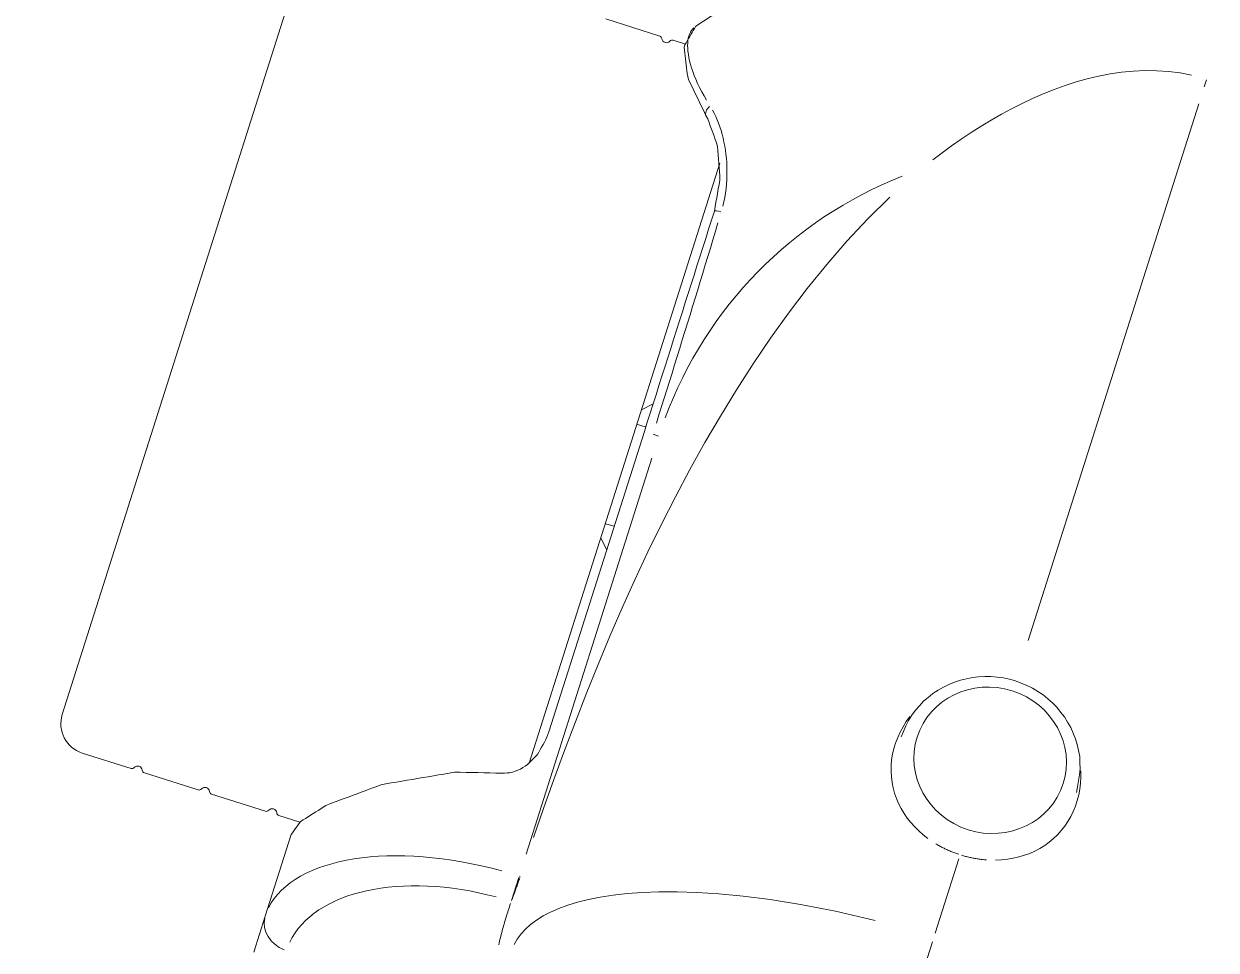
# Model space of a CAD drawing. Extents: x 309418 to 1212698, y 3438380 to 6877191.
# Drawn here: x 606462.609 to 606462.9979, y 3438586.9687 to 3438587.2709 of the extents above; entities that cross this region are included whole.
import ezdxf

# ---------------------------------------------------------------- set-up
doc = ezdxf.new("R2010")
doc.units = 0
doc.header["$MEASUREMENT"] = 0
doc.layers.add('LA-FLOWERING-TREE', color=221, linetype='Continuous')
doc.layers.add('LA-FURN-PERGOLA-POOL DECK-02', color=32, linetype='Continuous')
doc.layers.add('LA-FURN-PG-LIMITS', color=1, linetype='Continuous', lineweight=5)
doc.layers.add('LA-FURN-PG-PLAY EQUIPMENT', color=160, linetype='Continuous', lineweight=5)

# ---------------------------------------------------------------- blocks, each defined once
blk = doc.blocks.new('A$C753A40E1')
at = {"linetype": 'Continuous'}
for p, q in [((50.30000044696121, 39.8126191684886, -9.550000000000011), (50.30000044696121, 41.05392224724563, -9.550000000000011)), ((50.30000044696121, 37.02169647487438, -9.550000000000011), (50.30000044696121, 39.8126191684886, -9.550000000000011)), ((42.79968806067868, 36.92586782253978, -9.550000000000011), (42.79406510759074, 36.92586782253978, -9.550000000000011)), ((42.80000044696121, 36.89851298670067, -9.550000000000011), (42.80000044696121, 36.11217837499829, -9.550000000000011)), ((29.30000044696121, 36.25202077069628, -9.550000000000011), (29.30000044696121, 34.02856108531513, -9.550000000000011)), ((50.15262098022842, 36.54999996064328, -9.550000000000011), (50.87087166221349, 36.54999996064328, -9.550000000000011)), ((51.32912923170906, 36.54999996064328, -9.550000000000011), (53.17087166221344, 36.54999996064328, -9.550000000000011)), ((53.62912923170902, 36.54999996064328, -9.550000000000011), (55.4708716622134, 36.54999996064328, -9.550000000000011)), ((55.92912923170908, 36.54999996064328, -9.550000000000011), (57.60000044696127, 36.54999996064328, -9.550000000000011)), ((42.76363770309135, 36.05984241875525, -9.550000000000011), (42.79808661833655, 36.05984241875525, -9.550000000000011)), ((58.60000044696127, 35.54999996064328, -9.550000000000011), (58.60000044696127, 9.549999960643277, -9.550000000000011)), ((42.80000044696121, 21.75299208354875, -9.550000000000011), (42.80000044696121, 35.30685029584959, -9.550000000000011)), ((29.30000044696121, 31.18188802076964, -9.550000000000011), (29.30000044696121, 33.72657339083447, -9.550000000000011)), ((43.60000044696127, 11.91159122080182, -9.550000000000011), (43.60000044696127, 32.45067595141894, -9.550000000000011)), ((43.30000044696121, 20.9999999606431, -9.550000000000011), (43.30000044696121, 31.28024769743127, -9.550000000000011)), ((43.60000044696127, 24.7499999606431, -9.550000000000011), (43.30000044696121, 25.04999996064328, -9.550000000000011)), ((43.58500044696129, 24.2499999606431, -9.550000000000011), (43.31500044696131, 24.2499999606431, -9.550000000000011)), ((29.30000044696121, 5.333840639270761, -9.550000000000011), (29.30000044696121, 23.71232849356523, -9.550000000000011)), ((42.99791959599756, 20.9999999606431, -9.550000000000011), (42.81041845033494, 20.9999999606431, -9.550000000000011)), ((43.31500044696131, 20.84999996064324, -9.550000000000011), (43.58500044696129, 20.84999996064324, -9.550000000000011)), ((43.30000044696121, 20.04999996064328, -9.550000000000011), (43.60000044696127, 20.34999996064324, -9.550000000000011)), ((45.88347343977975, 8.549999960643277, -9.550000000000011), (46.27087166221347, 8.549999960643277, -9.550000000000011)), ((46.72912923170904, 8.549999960643277, -9.550000000000011), (48.57087166221342, 8.549999960643277, -9.550000000000011)), ((29.30000044696121, 4.748775295447899, -9.550000000000011), (29.30000044696121, 4.507877932348606, -9.550000000000011))]:
    blk.add_line(p, q, dxfattribs=at)
for points in [[(31.29612304560939, 33.92675090668821), (32.61696602694789, 34.02868343232297), (33.76763321749954, 34.16129375336789), (34.7679531752328, 34.31082988618039), (35.64241673342971, 34.47159648774289), (36.41758419863979, 34.64044261811399), (37.11311365954666, 34.81426311371946), (37.73672320239334, 34.99164653657102), (38.29787375323562, 35.17205310700559), (38.80602766864101, 35.35492969391965), (39.26883341662673, 35.53995014069699), (39.68939902179031, 35.72690082429074), (40.07035757891921, 35.91541744111203), (40.41434313647548, 36.10514140961789), (40.72398974292079, 36.29570461152219), (41.00200201861659, 36.48682094453), (41.25048281543044, 36.67856860993528), (41.47034956805507, 36.87096286652707), (41.66245676867752, 37.06400371430539), (41.82765890948562, 37.25768733857297), (41.96680952899257, 37.45201564667844), (42.08076407305984, 37.64698482392453), (42.17037608020107, 37.84259487031125), (42.23649908892909, 38.03884387848996), (42.27946402423171, 38.23529315827512)], [(42.79589201800613, 37.00335002778196), (42.79720236651698, 37.06146503327512), (42.79826189868251, 37.11958194611692), (42.79907061450271, 37.17770267365598), (42.79962851397781, 37.23582530854367), (42.79993464343349, 37.29394985078), (42.79999091021816, 37.35207439301633), (42.79979636065761, 37.41019893525266), (42.79935099475173, 37.46832538483762), (42.7986567198495, 37.52645183442258), (42.79771067492752, 37.58457637665891), (42.79651572100917, 37.64270091889524), (42.7950709044197, 37.70082355378293), (42.79337622515945, 37.75894618867063), (42.79143168322841, 37.81706500886106), (42.78923823230068, 37.87518192170285), (42.78679491870193, 37.93329692719602), (42.78410269610671, 37.99140811799192), (42.78116156451492, 38.04951358674192), (42.77797152392654, 38.10761714814328), (42.77453257434169, 38.16571689484739), (42.77084566943446, 38.22380901215696), (42.76690985553054, 38.28189922211789), (42.76272513263015, 38.3399818026843), (42.75829245440761, 38.39805866120481)], [(50.30000044696121, 37.02169681428098), (50.2770798384407, 36.95060420869016), (50.25415732257167, 36.87951160309934), (50.23123671405116, 36.80842090485715), (50.20831610553066, 36.73732829926633), (50.18539549701015, 36.66623569367551), (50.16247298114101, 36.59514499543332), (50.13525130145351, 36.5236976229968), (50.0726120650032, 36.44932628510617), (50.00997473590175, 36.37495685456418), (49.94733549945155, 36.30058551667356), (49.88469626300136, 36.22621417878293), (49.8220589338998, 36.15184474824094), (49.7594196974496, 36.07747341035031), (49.69678046099941, 36.00310397980832), (49.63414313189784, 35.9287326419177), (49.57150389544765, 35.85436130402707), (49.50886465899745, 35.77999187348508), (49.41664816729812, 35.69867778657102), (49.30750586383144, 35.61339069245481), (49.19836356036453, 35.5281035983386), (49.08922125689784, 35.44281650422239), (48.98007895343105, 35.35752941010617), (48.87093664996425, 35.27224231598996), (48.76179434649745, 35.18695522187375), (48.65265204303066, 35.10166812775754), (48.54350973956386, 35.01638103364133), (48.43436743609706, 34.93109584687375), (48.32522513263027, 34.84580684540891), (48.21608282916347, 34.76052165864133), (48.10694052569667, 34.67523265717649), (47.99779822222987, 34.58994747040891), (47.85102202288905, 34.50916744111203), (47.69611861102371, 34.42935634492063), (47.54121519915859, 34.34954906342649), (47.3863098799446, 34.26974178193235), (47.23140646807948, 34.18993450043821), (47.07650305621414, 34.11012721894406), (46.92159773700038, 34.03031612275266), (46.76669432513503, 33.95050884125852), (46.61178900592128, 33.87070155976438), (46.45688559405593, 33.79089427827024), (46.3019821821907, 33.7110869967761), (46.14707686297683, 33.63127590058469), (45.99217345111171, 33.55146861909055), (45.83727003924648, 33.47166133759641), (45.65730406634609, 33.41295696137571), (45.47182585589687, 33.35889125703), (45.28634764544753, 33.30482936738156), (45.10086943499832, 33.25076366303586), (44.91539027087489, 33.19670177338742), (44.72991206042556, 33.14263606904172), (44.54443384997634, 33.08857417939328), (44.35895563952712, 33.03450847504758)], [(42.76301028125076, 36.11201167939328), (42.76404406420974, 36.15107799409055), (42.76513125293056, 36.19002605317258), (42.7662670790414, 36.22878909943723), (42.76744677417079, 36.26730609772824), (42.76866556994705, 36.30551601288938), (42.7699186979988, 36.34335208771848), (42.77120138995448, 36.3807532870593), (42.77250792376785, 36.41765476105832), (42.77383448474208, 36.45401454804563), (42.77517630450527, 36.48979640839719), (42.7765276610115, 36.52494884369992), (42.77788283221511, 36.55941081879758), (42.77923609607021, 36.59312702057981), (42.78058268420486, 36.62604213593625), (42.78191782824783, 36.6580970370593), (42.78323389880458, 36.6892364108386), (42.78452803485183, 36.71939922211789), (42.78579069964687, 36.74847293732785), (42.78701712481777, 36.77641559479856), (42.78820540301601, 36.80321575043821), (42.78935171954421, 36.8288562381091), (42.79045321337978, 36.85332370637082), (42.79150606982509, 36.87658382294797), (42.792506474183, 36.8985812747302)], [(37.98371245257644, 11.28351665375851), (38.4493725477914, 12.17343593476437), (38.88034941546718, 13.08190608857297), (39.27856566302566, 14.0066192233386), (39.64594389788894, 14.94525981782102), (39.9844067274789, 15.8955237948718), (40.29587580554286, 16.85509944794797), (40.58227564685134, 17.82167888520383), (40.84552695147781, 18.79294277070188), (41.08720423571853, 19.76804424164914), (41.30808283679286, 20.74806667206906), (41.50909067981033, 21.73248363373899), (41.69116141192703, 22.72073818085813), (41.85522677295009, 23.71227718232297), (42.00222136370925, 24.70653987763547), (42.13307597033779, 25.70296932099485), (42.24872614733962, 26.70101619599485), (42.35009695880203, 27.70016933320188), (42.4380257307748, 28.70062709687375), (42.51342322222987, 29.70232845185422), (42.57723070971755, 30.70503307221555), (42.63038756243972, 31.70850444672727), (42.67383505694667, 32.71250224946164), (42.70856692187587, 33.71677852509641), (42.73565699450771, 34.7210967624011)], [(44.35895563952712, 33.03450847504758), (44.27450682513503, 33.00379634736203), (44.19005896441737, 32.97308421967649), (44.10561015002529, 32.94237209199094), (44.03070952288894, 32.89062572358274), (43.95642592303543, 32.83751750825071), (43.88214327685623, 32.78440929291867), (43.81798769824306, 32.71971584199094), (43.7589485823373, 32.649174460155), (43.6999085127571, 32.57863307831906), (43.64086844317703, 32.50809169648313), (43.59491087786941, 32.42894817231321), (43.55505492083827, 32.34579540131711), (43.51519896380691, 32.26263881562375), (43.47534300677577, 32.17948222993039), (43.43548704974441, 32.09632564423703), (43.41134192340164, 32.00787807343625), (43.39306094043044, 31.91744686005735), (43.37477995745937, 31.82701946137571), (43.35649802081375, 31.73659206269406), (43.33821703784267, 31.64616466401242), (43.31993605487148, 31.55573726533078), (43.30737616412441, 31.46461940644406), (43.30368830554286, 31.37243343232297), (43.30000044696121, 31.28024745820188)], [(28.14408542506484, 30.85496593354367), (27.96211983554153, 30.78752971528196), (27.78565086715011, 30.71044994233274), (27.61537815921108, 30.62395931122922), (27.45200147025375, 30.52827907441281), (27.29622032038966, 30.42363811371946), (27.14873458735732, 30.31025768159055), (27.01024391047744, 30.1883590304675), (26.8814375578622, 30.05811763642453), (26.76278282992641, 29.91948390839719), (26.65454341761867, 29.77297283051633), (26.55697538249282, 29.61919475434446), (26.47033526294021, 29.4587676608386), (26.39487935893337, 29.29230190156125), (26.33086420886306, 29.12041164277219), (26.27854587428371, 28.94371486542844), (26.23818089358608, 28.76281810639524), (26.2100255667427, 28.57833934662961), (26.19433643214492, 28.39089275239133), (26.191369312928, 28.20108867524289), (26.20138122432022, 28.0095489108386), (26.22462822787551, 27.81687618134641), (26.26136090152053, 27.62370754120969), (26.31133438937454, 27.43149639008664), (26.37396933429031, 27.24154353974485)], [(29.25378464825539, 31.04158473847531), (29.21909241668979, 31.04102016328), (29.18438246391801, 31.04015041230344), (29.14966230385093, 31.0389678561511), (29.11493961803703, 31.03747630952024), (29.08022213272849, 31.03567577241086), (29.04551755182533, 31.03355861542844), (29.01083360903053, 31.0311324679675), (28.97617806784908, 31.02838970063352), (28.94155876629142, 31.02533031342649), (28.90698354236881, 31.02195812104367), (28.87246017448692, 31.01826930878781), (28.83799647085468, 31.01426387665891), (28.80360020987789, 31.00993800995969), (28.76927919976501, 31.00529552338742), (28.73504127852718, 31.00033260224485), (28.70089419476776, 30.99504924653196), (28.6668459355096, 30.98944545624875), (28.63290407054214, 30.98352123139524), (28.59907599084178, 30.97727275727414), (28.56536884896545, 30.97070384858274), (28.53179009549419, 30.96381069062375), (28.49834700219421, 30.95659709809446), (28.46504690043716, 30.94905544160031), (28.4318970619897, 30.94119335053586)], [(30.1681043087701, 30.94119335053586), (30.13495512597351, 30.94905544160031), (30.10165556065837, 30.95659709809446), (30.06821270577709, 30.96381069062375), (30.03463377349178, 30.97070384858274), (30.00092627398769, 30.97727275727414), (29.96709759824066, 30.98352123139524), (29.93315525643615, 30.98944545624875), (29.89910669915466, 30.99504924653196), (29.86495949618606, 31.00033260224485), (29.83072157494811, 31.00529552338742), (29.79640056483547, 31.00993800995969), (29.76200436346321, 31.01426387665891), (29.72754068963329, 31.01826930878781), (29.69301735155372, 31.02195812104367), (29.65844215743331, 31.02533031342649), (29.62382285587589, 31.02838970063352), (29.58916743390361, 31.0311324679675), (29.55448372952739, 31.03355861542844), (29.51977941684513, 31.03567577241086), (29.48506212525169, 31.03747630952024), (29.45033952884464, 31.0389678561511), (29.41561928682128, 31.04015041230344), (29.38090904347698, 31.04102016328), (29.34621648036031, 31.04158473847531)], [(32.22659184329311, 27.24156261323117), (32.28887774340896, 27.4316566073718), (32.33867027156143, 27.62386394379758), (32.37565948359767, 27.81731105683469), (32.39972617022781, 28.01126552460813), (32.41078068606643, 28.20459056733274), (32.40872694842616, 28.39616466401242), (32.39361621730129, 28.58524013398313), (32.3657212435464, 28.77094722626828), (32.32532979838649, 28.95237041352414), (32.27272583834926, 29.12861705659055), (32.2081616102914, 29.29934001801633), (32.13198186747829, 29.46427226899289), (32.04456307284622, 29.62301326630735), (31.94628145091323, 29.7751739108386), (31.8375137030342, 29.92035365937375), (31.71863581530849, 30.05815959809446), (31.59001995913772, 30.18819881318235), (31.45208360545425, 30.31008983491086), (31.30540682666091, 30.42356563447141), (31.15058745734481, 30.52837062714719), (30.98822440497665, 30.62424159882688), (30.8189158617715, 30.71092677949094), (30.64326037757198, 30.78815914033078), (30.46185638301162, 30.85569072602414)], [(32.30000044696121, 27.96243358491086), (32.28362514369289, 27.76500774262571), (32.26724984042434, 27.56758571503781), (32.22846104495315, 27.37373805878781), (32.17980696551601, 27.18146587250852), (32.11912276141433, 26.99312663911008), (32.03952242724685, 26.81098247407102), (31.95776821963577, 26.62994075654172), (31.84939815394679, 26.46255565522336), (31.74102808825771, 26.295170553905), (31.61293484561233, 26.14223552582883), (31.47864724986343, 25.99383617280149), (31.33478094928054, 25.85511470673703), (31.17806257598201, 25.72937847016477), (31.01962949626235, 25.60603786347531), (30.84448708884506, 25.50605464814328), (30.66934468142787, 25.40606761811399), (30.48387874953548, 25.32686687348508), (30.2947305022935, 25.25507808564328), (30.10205598466197, 25.19470287202024), (29.9036553084114, 25.15285182831906), (29.70521299831668, 25.11130596039914), (29.5025164812067, 25.10044551728391), (29.29981995363411, 25.08958507416867), (29.09762066893379, 25.09867931244992), (28.8957032739381, 25.11908412812375), (28.69531913392333, 25.14756465790891), (28.49925650946884, 25.19880367158078), (28.30319382540981, 25.25004268525266), (28.11670650832443, 25.32751155732297), (27.9314567028741, 25.40836406586789), (27.75423409335403, 25.50350643036985), (27.58454479567794, 25.61205364106321), (27.4177711188058, 25.7242591464343), (27.26802613131801, 25.85783077119016), (27.11828090541152, 25.99140239594602), (26.98748804919521, 26.14219356415891), (26.86162688128749, 26.29746318696164), (26.74776341311721, 26.46056056855344), (26.64911844126979, 26.63357997773313), (26.55377961985855, 26.80807186005735), (26.48498632304469, 26.99437404511594), (26.41619278781204, 27.18067241547727), (26.3802271067361, 27.37452388642453), (26.35348488681106, 27.57049251435422), (26.32674266688613, 27.76646114228391), (26.30000044696121, 27.96243358491086)], [(43.00854803912441, 20.62188793061399), (43.0089895903329, 20.33810497162961), (43.00966860644618, 20.05416179536008), (43.0105831801155, 19.77006984589719), (43.01173235766689, 19.48583293793821), (43.01311041705409, 19.20146633027219), (43.01471258990554, 18.91698146699094), (43.01653124682693, 18.63238216279172), (43.01856066577224, 18.34768749116086), (43.0207951246957, 18.06290126679563), (43.02322413317958, 17.77803874848508), (43.0258410155038, 17.49310375092649), (43.02863528125087, 17.20811153290891), (43.03159930102615, 16.92306590912961), (43.03472163073818, 16.63798595307492), (43.03799368731777, 16.35287547944211), (43.04140498034744, 16.06774593232297), (43.04494597308425, 15.78261638520383), (43.0486052214363, 15.49750209687375), (43.05237509600906, 15.21242214081906), (43.0562431990364, 14.92739940522336), (43.0602009474496, 14.64244914887571), (43.06423880450515, 14.35760188935422), (43.06834627978591, 14.07289577363156), (43.07251574389724, 13.78836894868039)], [(43.30000044696121, 13.4524085604968), (43.30000044696121, 13.76396251557492), (43.30000044696121, 14.07604671357297), (43.30000044696121, 14.38860393403196), (43.30000044696121, 14.70158077119016), (43.30000044696121, 15.01492381928586), (43.30000044696121, 15.32860256074094), (43.30000044696121, 15.64258266328), (43.30000044696121, 15.95683742402219), (43.30000044696121, 16.27133632538938), (43.30000044696121, 16.58604503510617), (43.30000044696121, 16.90094829438352), (43.30000044696121, 17.21601940034055), (43.30000044696121, 17.53123546479367), (43.30000044696121, 17.84656597016477), (43.30000044696121, 18.16198802827024), (43.30000044696121, 18.47747875092649), (43.30000044696121, 18.79299999116086), (43.30000044696121, 19.10853267548703), (43.30000044696121, 19.42403484223508), (43.30000044696121, 19.73947978852414), (43.30000044696121, 20.05482936738156), (43.30000044696121, 20.37005687592649), (43.30000044696121, 20.68512416718625), (43.30000044696121, 21.00000072358274)], [(43.30000044696121, 13.4524085604968), (43.31983019702224, 13.30722499726438), (43.33966090075771, 13.16204143403196), (43.35949065081863, 13.01685787079953), (43.37932135455409, 12.87167812226438), (43.39915110461502, 12.72649455903195), (43.41898085467605, 12.58131099579953), (43.4388115584114, 12.43613124726437), (43.47576643817214, 12.30077052949093), (43.52755286090164, 12.1739204013171), (43.57933832995681, 12.04707408784054), (43.6311247526863, 11.92022395966671), (43.68291117541591, 11.79337383149289), (43.73469664447109, 11.66652370331906), (43.78648306720058, 11.53967357514523), (43.83826948993007, 11.4128234469714), (43.90724207751541, 11.31334377167843), (43.9795067488412, 11.2191093051257), (44.0517723738412, 11.12487483857296), (44.1240379988412, 11.03064037202023), (44.19630267016689, 10.93640209077023), (44.26856829516689, 10.8421676242175), (44.34083296649257, 10.74793315766476), (44.41309859149257, 10.65369869111203), (44.49061610095291, 10.58202815888546)], [(43.08557345263759, 13.21614910004758), (43.09694697253494, 13.0714156710925), (43.11314036242752, 12.92714763520383), (43.13401152484218, 12.78365398286007), (43.15938784472732, 12.6412284457507), (43.18907667987148, 12.50017238495968), (43.22288443438808, 12.36077190278195), (43.26062037341396, 12.22332073090695), (43.30209566943446, 12.08805538056515), (43.34715487353591, 11.95500636933468), (43.39564349047939, 11.82431484101437), (43.44740702502529, 11.69613338349484), (43.50229002826003, 11.57061839936398), (43.5601380049446, 11.44792629120968), (43.62079550616531, 11.32820964692257), (43.68410708300868, 11.21162486909054), (43.74991919390956, 11.09831691620968), (43.81807638995448, 10.98831630585812), (43.88848139636318, 10.88177944062375), (43.96105982653884, 10.77898479340695), (44.03573634021072, 10.68019557831906), (44.1124355971078, 10.5856864535632), (44.1910832106332, 10.4957320773425), (44.27160288684169, 10.41060710786007), (44.3539202391365, 10.33057475922726)], [(44.49061610095291, 10.58202815888546), (44.58185889117519, 10.48601222870968), (44.67310168139724, 10.3899962985339), (44.76434447161941, 10.29397655366085), (44.85558726184169, 10.19796062348507), (44.94683005206375, 10.10194469330929), (45.03807284228591, 10.00592876313351), (45.12931467883388, 9.90991283295773), (45.22055746905593, 9.813896902781948), (45.31180121295242, 9.717880972606167), (45.40304304950038, 9.621865042430386), (45.46029402606288, 9.531464346629605), (45.50042273394851, 9.443894156199917), (45.540553349183, 9.35632396577023), (45.58068396441737, 9.268749960643277), (45.62081457965164, 9.181179770213589), (45.66094519488601, 9.093609579783902), (45.7010758101205, 9.006039389354214), (45.74120642535487, 8.918465384227261), (45.7813351332405, 8.830895193797573), (45.82146574847499, 8.743325003367886), (45.86159636370937, 8.655754812938198), (45.86133314959793, 8.57623363373898), (45.84406782977371, 8.500099905711636), (45.8268025099496, 8.423966177684292), (45.80953528277664, 8.347832449656948), (45.79226996295242, 8.271698721629605), (45.7750046431282, 8.195564993602261), (45.75773932330409, 8.119431265574917), (45.74047400347987, 8.043297537547573), (45.72320868365554, 7.967167624217495), (45.70594336383132, 7.891033896190152)], [(44.63847567431728, 10.08597637055539), (44.75997092120448, 9.975868948680386), (44.87488104693691, 9.865837820750698), (44.98314692370681, 9.756245383006558), (45.08470751635829, 9.647454031688198), (45.17950178973464, 9.539910086375698), (45.26756216876308, 9.433865317088589), (45.34895254962245, 9.329476126414761), (45.4237377821664, 9.226895102244839), (45.49198271624832, 9.126274832469448), (45.5537483870248, 9.02777171967648), (45.6090996443489, 8.931542166453823), (45.6581013380746, 8.837738760692105), (45.70074774615554, 8.746651419383511), (45.7369759260873, 8.658585318309292), (45.76680495135585, 8.573601492625698), (45.79026152484218, 8.491764792186245), (45.80736662738113, 8.413136252147183), (45.81814314715652, 8.337776907664761), (45.82261397235183, 8.265751608592495), (45.82080008380203, 8.197125204783902), (45.81272627703933, 8.131951102000698), (45.79841353289871, 8.070301779490933), (45.77788664691249, 8.012238272410855), (45.75116469256679, 7.957813986522183)], [(29.80781521193771, 4.512627371531948), (30.18618257634441, 4.558377035838589), (30.56131364695815, 4.627342947703823), (30.9322197615364, 4.718277701121792), (31.29791201941757, 4.829933890086636), (31.65740157954482, 4.961064108592495), (32.00969960086135, 5.110420950633511), (32.35381724231033, 5.276753195506558), (32.68876554362564, 5.458813437205777), (33.01421524874954, 5.654904135447964), (33.3310234724739, 5.863339194041714), (33.63952996127395, 6.083416708690152), (33.94006277911453, 6.314434775096402), (34.23295046679763, 6.555702933055386), (34.51852204196243, 6.806515463572964), (34.79710461489944, 7.066185721141323), (35.0690276800851, 7.334007986766323), (35.33460308902053, 7.609303244334683), (35.59387661807338, 7.891651877147183), (35.84685732714931, 8.180580862742886), (36.09359433047561, 8.475571402293667), (36.33413769595413, 8.776104696971402), (36.56853796832351, 9.081654318553433), (36.79681517474441, 9.391709097606167), (37.01895024173061, 9.705757864696011)]]:
    blk.add_lwpolyline(points, dxfattribs=at)
for centre, radius, start, end in [((50.87087166221349, 36.44999996064315, -9.550000000000011), 0.09999999999999432, 23.57817847819577, 90), ((51.10000044696127, 36.54999996064328, -9.550000000000011), 0.1499999999999996, 203.5781784782064, 336.4218215217936), ((51.32912923170906, 36.44999996064315, -9.550000000000011), 0.09999999999999269, 90, 156.4218215218042), ((53.17087166221344, 36.44999996064315, -9.550000000000011), 0.09999999999998721, 23.57817847819251, 90), ((53.40000044696123, 36.54999996064328, -9.550000000000011), 0.150000000000001, 203.5781784782064, 336.4218215217936), ((53.62912923170902, 36.44999996064315, -9.550000000000011), 0.09999999999999269, 90, 156.4218215218042), ((55.4708716622134, 36.44999996064315, -9.550000000000011), 0.09999999999999432, 23.57817847819577, 90), ((55.7000004469613, 36.54999996064328, -9.550000000000011), 0.150000000000001, 203.5781784782064, 336.4218215217936), ((55.92912923170908, 36.44999996064315, -9.550000000000011), 0.09999999999999269, 90, 156.4218215218042), ((57.60000044696127, 35.54999996064328, -9.550000000000011), 1.000000000000003, 0, 90), ((29.30000044696121, 20.9999999606431, -9.550000000000011), 13.49999999999999, 309.0519628121885, 357.3185243585327), ((46.27087166221347, 8.649999960643186, -9.550000000000011), 0.100000000000002, 270, 336.4218215218042), ((46.50000044696125, 8.549999960643277, -9.550000000000011), 0.1499999999999996, 23.57817847820641, 156.4218215217936), ((46.72912923170904, 8.649999960643186, -9.550000000000011), 0.09999999999999432, 203.5781784781958, 270), ((29.30000044696121, 20.9999999606431, -9.550000000000011), 21, 218.6261739165967, 321.3738260834033)]:
    blk.add_arc(centre, radius, start, end, dxfattribs=at)
for centre, major_axis, ratio, start_param, end_param in [((49.30000044696132, 39.81261916848883, -9.550000000000011), (1.000000000000001, 3.4982e-13), 0.8660254037836698, 0.0785398163393412, 1.492256510454842), ((42.80000044696132, 40.67864457227245, -9.550000000000011), (-6.500000000000002, 0), 0.5773502691896253, 1.64933614313464, 3.063052837250047), ((42.80000044696132, 39.81261916848792, -9.550000000000011), (7.5, 0), 0.5003702332976752, 4.790928796724444, 6.204645490840035), ((43.00000044696125, 13.4524066916755, -9.550000000000011), (0.3000000000000093, 3.172e-13), 0.1486532695988938, 5.04130247688332, 6.217823052954611), ((44.30000044696132, 10.35036886190744, -9.550000000000011), (0.1906159244688387, 0.2316583029785293), 0.6790811564590167, 4.836851485003425, 6.207062474433575)]:
    blk.add_ellipse(centre, major_axis=major_axis, ratio=ratio, start_param=start_param, end_param=end_param, dxfattribs=at)
blk.add_ellipse((29.30000044696132, 27.80792352774154, -9.550000000000011), major_axis=(-2.5, 1.3e-16), ratio=0.9510565162951536, dxfattribs=at)
blk = doc.blocks.new('PGE-06')
at = {"layer": 'LA-FURN-PG-LIMITS', "extrusion": (0, 0, -1)}
blk.add_ellipse((0.05669273931812691, 1.4210854715202e-16), major_axis=(0.75, -7.105427357601001e-17), ratio=0.8020946818839936, dxfattribs=at)
at = {"xscale": 0.01, "yscale": 0.01, "zscale": 0.01, "rotation": 90}
blk.add_blockref('A$C753A40E1', (0.7247538198362575, -0.2930404826546361, 0.09550000000000011), dxfattribs=at)
blk = doc.blocks.new('tent kids')
at = {"layer": 'LA-FURN-PERGOLA-POOL DECK-02'}
blk.add_lwpolyline([(731933.5428252015, 294599.3551824064, -0.05443009082491367), (731933.489101325, 294599.4089062831, -0.1820939061114381), (731929.0348757533, 294599.4089062829, -0.0544300910820724), (731928.9811518764, 294599.3551824059, -0.1820939061035677), (731928.9811518764, 294594.9009568343, -0.05443009098542499), (731929.0348757531, 294594.8472329577, -0.1820939061114341), (731933.4891013248, 294594.8472329574, -0.05443009136535499), (731933.5428252021, 294594.9009568344, -0.1820939061180606)], format="xyb", close=True, dxfattribs=at)
blk.add_lwpolyline([(731933.7619885388, 294594.6280696203, 0.209882801469758), (731928.761988539, 294594.6280696205, -0.8386801650704159)], format="xyb", dxfattribs=at)

msp = doc.modelspace()

# ---------------------------------------------------------------- linework, layer by layer
at = {"layer": 'LA-FLOWERING-TREE'}
for radius in [3.133444992596136, 2.133444992596136, 1.133444992596136]:
    msp.add_circle((606462.7889228964, 3438586.604961782), radius, dxfattribs=at)

# ---------------------------------------------------------------- block references
at = {"layer": 'LA-FURN-PERGOLA-POOL DECK-02', "xscale": 1.097475299388668, "yscale": 1.097475299388668, "zscale": 1.097475299388668, "rotation": 321.6764723266944}
msp.add_blockref('tent kids', (-224210.7693131276, 3683056.127646159, 1.099229242878724e-07), dxfattribs=at)
at = {"layer": 'LA-FURN-PG-PLAY EQUIPMENT', "rotation": 72.37455111461088}
msp.add_blockref('PGE-06', (606462.7889228964, 3438586.604961782), dxfattribs=at)

doc.saveas('drawing.dxf')
